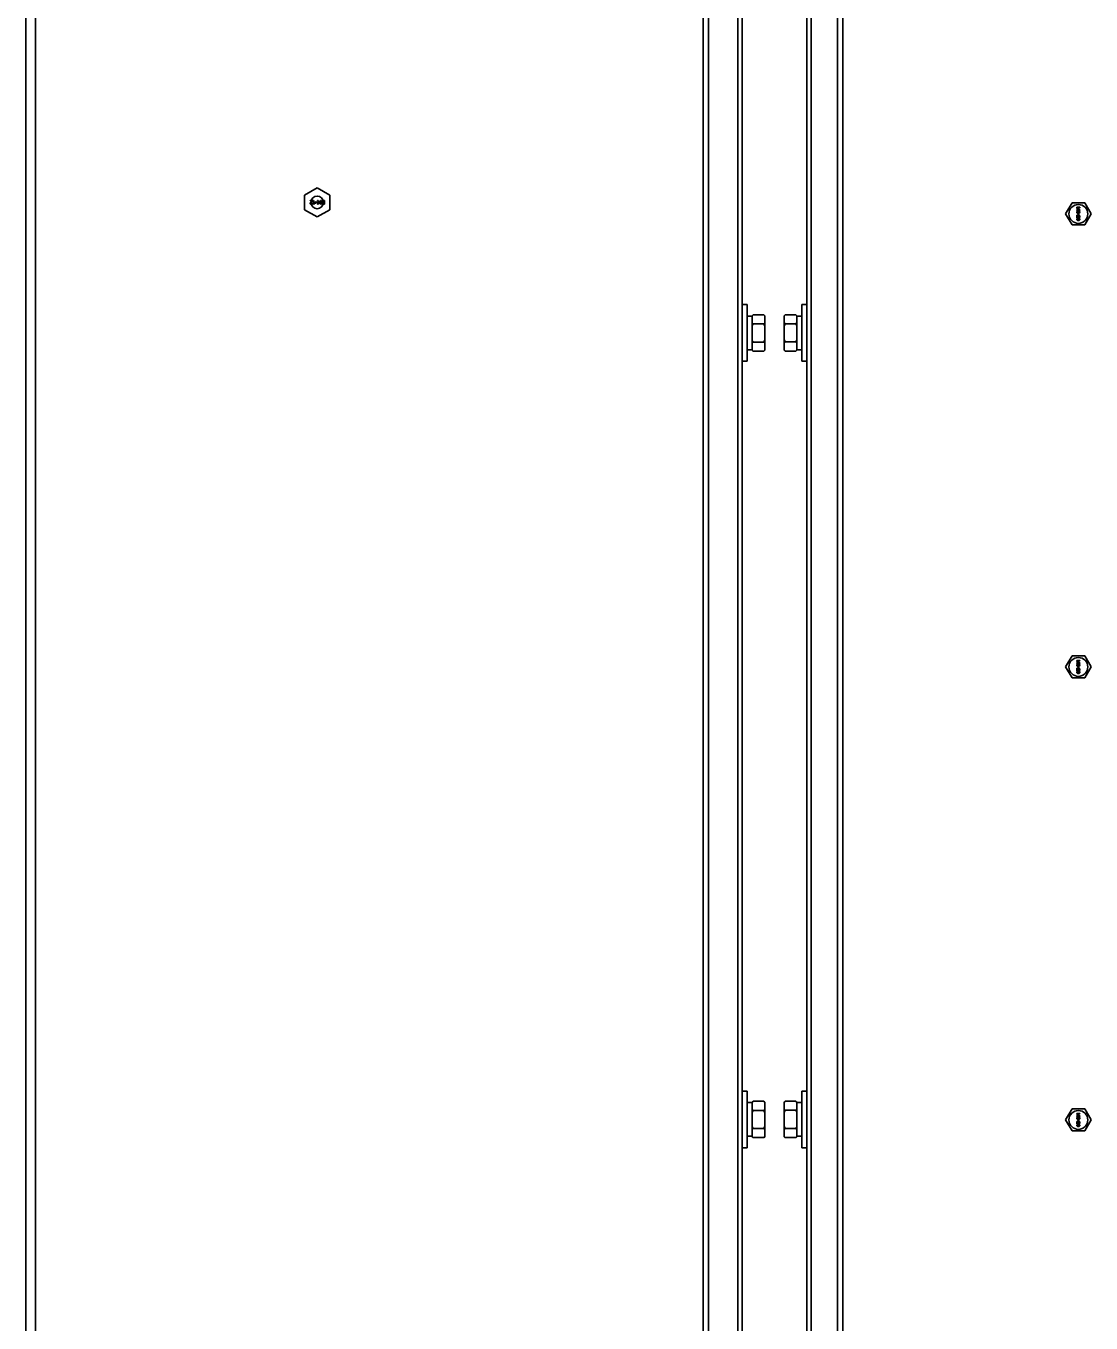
# Model space of a CAD drawing. Header units: millimetres. Extents: x 32496 to 166256, y 3504 to 23939.
# Drawn here: x 101975.8 to 102314.4, y 21267.3 to 21679.6 of the extents above; entities that cross this region are included whole.
import ezdxf

# ---------------------------------------------------------------- set-up
doc = ezdxf.new("R2010")
doc.units = ezdxf.units.MM
doc.layers.get('0').update_dxf_attribs({"lineweight": 35})

# ---------------------------------------------------------------- blocks, each defined once
blk = doc.blocks.new('8-1250')
at = {"linetype": 'Continuous'}
for p, q in [((2012.87, -32157.29), (2012.87, -34666.29)), ((2015.87, -32157.29), (2015.87, -34666.29)), ((2228.17, -34566.29), (2228.17, -32553.29)), ((2229.87, -32553.29), (2229.87, -34566.29)), ((2239.17, -33566.79), (2239.17, -32554.69)), ((2262.57, -32554.69), (2262.57, -33566.79)), ((2270.87, -34566.29), (2270.87, -32553.29)), ((2272.57, -32553.29), (2272.57, -34566.29)), ((2240.57, -32930.92), (2240.57, -33175.66)), ((2261.17, -33175.64), (2261.17, -32930.91)), ((2101.47, -33134.48), (2105.47, -33132.17)), ((2105.47, -33132.17), (2109.47, -33134.48)), ((2101.47, -33134.48), (2101.47, -33139.1)), ((2103.2, -33136.19), (2104.1, -33136.19)), ((2103.2, -33136.32), (2103.2, -33136.19)), ((2103.9, -33136.32), (2103.2, -33136.32)), ((2103.22, -33136.95), (2103.2, -33137.06)), ((2103.2, -33137.11), (2103.2, -33137.06)), ((2103.2, -33137.11), (2103.22, -33137.21)), ((2103.27, -33136.88), (2103.22, -33136.95)), ((2103.22, -33137.21), (2103.32, -33137.31)), ((2103.9, -33136.32), (2103.27, -33136.88)), ((2103.32, -33137.31), (2103.42, -33137.36)), ((2103.35, -33137.06), (2103.4, -33136.95)), ((2103.35, -33137.06), (2103.35, -33137.11)), ((2103.4, -33137.18), (2103.35, -33137.11)), ((2103.4, -33136.95), (2104.1, -33136.32)), ((2103.47, -33137.24), (2103.4, -33137.18)), ((2103.42, -33137.36), (2103.57, -33137.39)), ((2103.6, -33137.26), (2103.47, -33137.24)), ((2103.67, -33137.39), (2103.57, -33137.39)), ((2103.6, -33137.26), (2103.7, -33137.26)), ((2103.67, -33137.39), (2103.85, -33137.36)), ((2103.82, -33137.24), (2103.7, -33137.26)), ((2103.9, -33137.18), (2103.82, -33137.24)), ((2103.85, -33137.36), (2103.95, -33137.31)), ((2103.95, -33137.11), (2103.9, -33137.18)), ((2103.95, -33137.11), (2104.07, -33137.11)), ((2103.95, -33137.31), (2104.05, -33137.21)), ((2104.05, -33137.21), (2104.07, -33137.11)), ((2104.1, -33136.19), (2104.1, -33136.32)), ((2104.3, -33136.19), (2104.45, -33136.19)), ((2104.3, -33137.39), (2104.3, -33136.19)), ((2104.45, -33137.39), (2104.3, -33137.39)), ((2104.45, -33136.19), (2104.45, -33137.18)), ((2104.6, -33137.01), (2104.45, -33137.18)), ((2104.45, -33137.39), (2104.6, -33137.21)), ((2104.6, -33137.01), (2104.6, -33137.21)), ((2104.82, -33136.62), (2104.8, -33136.65)), ((2104.8, -33136.65), (2104.95, -33136.8)), ((2104.95, -33136.8), (2104.8, -33136.95)), ((2104.8, -33136.95), (2104.82, -33136.98)), ((2104.95, -33136.75), (2104.82, -33136.62)), ((2104.82, -33136.98), (2104.95, -33136.85)), ((2104.95, -33136.57), (2105, -33136.57)), ((2104.95, -33136.75), (2104.95, -33136.57)), ((2104.95, -33137.03), (2104.95, -33136.85)), ((2105, -33137.03), (2104.95, -33137.03)), ((2105, -33136.57), (2105, -33136.75)), ((2105.12, -33136.62), (2105, -33136.75)), ((2105, -33136.8), (2105.15, -33136.65)), ((2105.15, -33136.95), (2105, -33136.8)), ((2105, -33136.85), (2105.12, -33136.98)), ((2105, -33136.85), (2105, -33137.03)), ((2105.15, -33136.65), (2105.12, -33136.62)), ((2105.12, -33136.98), (2105.15, -33136.95)), ((2105.35, -33136.55), (2105.6, -33136.55)), ((2105.35, -33136.7), (2105.35, -33136.55)), ((2105.6, -33136.7), (2105.35, -33136.7)), ((2105.6, -33136.19), (2105.75, -33136.19)), ((2105.6, -33136.55), (2105.6, -33136.19)), ((2105.6, -33137.39), (2105.6, -33136.7)), ((2105.75, -33137.39), (2105.6, -33137.39)), ((2105.75, -33136.19), (2105.75, -33136.55)), ((2105.75, -33136.55), (2106.35, -33136.55)), ((2106.17, -33136.7), (2105.75, -33136.7)), ((2105.75, -33137.39), (2106.35, -33136.7)), ((2106.17, -33136.7), (2105.75, -33137.18)), ((2105.75, -33136.7), (2105.75, -33137.18)), ((2106.35, -33136.55), (2106.35, -33136.7)), ((2106.55, -33136.19), (2106.7, -33136.19)), ((2106.55, -33137.39), (2106.55, -33136.19)), ((2106.77, -33137.39), (2106.55, -33137.39)), ((2107.05, -33136.19), (2106.7, -33137.13)), ((2106.7, -33136.19), (2106.7, -33137.13)), ((2106.77, -33137.39), (2107.15, -33136.32)), ((2107.05, -33136.19), (2107.25, -33136.19)), ((2107.15, -33136.32), (2107.52, -33137.39)), ((2107.6, -33137.13), (2107.25, -33136.19)), ((2107.75, -33137.39), (2107.52, -33137.39)), ((2107.6, -33136.19), (2107.75, -33136.19)), ((2107.6, -33137.13), (2107.6, -33136.19)), ((2107.75, -33136.19), (2107.75, -33137.39)), ((2109.47, -33139.1), (2109.47, -33134.48)), ((2343.45, -33140.45), (2345.47, -33136.95)), ((2349.51, -33136.95), (2345.47, -33136.95)), ((2349.51, -33136.95), (2351.53, -33140.45)), ((2105.47, -33141.41), (2101.47, -33139.1)), ((2109.47, -33139.1), (2105.47, -33141.41)), ((2345.47, -33143.95), (2343.45, -33140.45)), ((2346.99, -33138.35), (2347.99, -33138.35)), ((2346.99, -33138.47), (2346.99, -33138.35)), ((2347.78, -33138.47), (2346.99, -33138.47)), ((2347.78, -33138.47), (2346.99, -33138.77)), ((2346.99, -33138.93), (2346.99, -33138.77)), ((2346.99, -33138.93), (2347.78, -33139.22)), ((2346.99, -33139.22), (2347.78, -33139.22)), ((2346.99, -33139.35), (2346.99, -33139.22)), ((2347.99, -33139.35), (2346.99, -33139.35)), ((2347.01, -33139.74), (2346.99, -33139.85)), ((2346.99, -33139.95), (2346.99, -33139.85)), ((2346.99, -33139.95), (2347.01, -33140.06)), ((2346.99, -33140.89), (2347.09, -33140.89)), ((2346.99, -33141.64), (2346.99, -33140.89)), ((2347.07, -33139.64), (2347.01, -33139.74)), ((2347.01, -33140.06), (2347.07, -33140.16)), ((2347.16, -33139.58), (2347.07, -33139.64)), ((2347.07, -33140.16), (2347.16, -33140.22)), ((2347.09, -33138.85), (2347.99, -33138.54)), ((2347.99, -33139.16), (2347.09, -33138.85)), ((2347.09, -33139.83), (2347.12, -33139.77)), ((2347.09, -33139.83), (2347.09, -33139.97)), ((2347.12, -33140.04), (2347.09, -33139.97)), ((2347.63, -33141.47), (2347.09, -33140.89)), ((2347.09, -33141.06), (2347.56, -33141.58)), ((2347.09, -33141.06), (2347.09, -33141.64)), ((2347.12, -33139.77), (2347.16, -33139.7)), ((2347.16, -33140.1), (2347.12, -33140.04)), ((2347.26, -33139.54), (2347.16, -33139.58)), ((2347.16, -33139.7), (2347.22, -33139.66)), ((2347.22, -33140.14), (2347.16, -33140.1)), ((2347.16, -33140.22), (2347.26, -33140.27)), ((2347.22, -33139.66), (2347.29, -33139.64)), ((2347.29, -33140.16), (2347.22, -33140.14)), ((2347.41, -33139.52), (2347.26, -33139.54)), ((2347.37, -33140.27), (2347.26, -33140.27)), ((2347.35, -33139.64), (2347.29, -33139.64)), ((2347.29, -33140.16), (2347.35, -33140.16)), ((2347.31, -33140.56), (2347.46, -33140.56)), ((2347.31, -33140.6), (2347.31, -33140.56)), ((2347.46, -33140.6), (2347.31, -33140.6)), ((2347.35, -33139.64), (2347.41, -33139.66)), ((2347.41, -33140.14), (2347.35, -33140.16)), ((2347.37, -33140.43), (2347.35, -33140.45)), ((2347.35, -33140.45), (2347.46, -33140.56)), ((2347.46, -33140.6), (2347.35, -33140.7)), ((2347.35, -33140.7), (2347.37, -33140.72)), ((2347.37, -33140.27), (2347.48, -33140.22)), ((2347.5, -33140.56), (2347.37, -33140.43)), ((2347.37, -33140.72), (2347.5, -33140.6)), ((2347.41, -33139.52), (2347.56, -33139.52)), ((2347.41, -33139.66), (2347.46, -33139.7)), ((2347.46, -33140.1), (2347.41, -33140.14)), ((2347.46, -33139.7), (2347.5, -33139.77)), ((2347.5, -33140.04), (2347.46, -33140.1)), ((2347.48, -33140.22), (2347.54, -33140.16)), ((2347.5, -33139.77), (2347.52, -33139.83)), ((2347.52, -33139.97), (2347.5, -33140.04)), ((2347.63, -33140.43), (2347.5, -33140.56)), ((2347.5, -33140.6), (2347.63, -33140.72)), ((2347.56, -33139.62), (2347.52, -33139.62)), ((2347.61, -33139.74), (2347.52, -33139.62)), ((2347.52, -33139.97), (2347.52, -33139.83)), ((2347.54, -33140.16), (2347.61, -33140.06)), ((2347.54, -33140.56), (2347.65, -33140.45)), ((2347.54, -33140.56), (2347.69, -33140.56)), ((2347.69, -33140.6), (2347.54, -33140.6)), ((2347.65, -33140.7), (2347.54, -33140.6)), ((2347.71, -33139.54), (2347.56, -33139.52)), ((2347.56, -33139.62), (2347.69, -33139.64)), ((2347.63, -33139.85), (2347.61, -33139.74)), ((2347.61, -33140.06), (2347.63, -33139.95)), ((2347.63, -33139.85), (2347.63, -33139.95)), ((2347.65, -33140.45), (2347.63, -33140.43)), ((2347.63, -33140.72), (2347.65, -33140.7)), ((2347.71, -33141.52), (2347.63, -33141.47)), ((2347.69, -33139.64), (2347.75, -33139.66)), ((2347.69, -33140.56), (2347.69, -33140.6)), ((2347.82, -33139.58), (2347.71, -33139.54)), ((2347.71, -33141.52), (2347.75, -33141.52)), ((2347.75, -33139.66), (2347.82, -33139.7)), ((2347.82, -33140.08), (2347.75, -33140.12)), ((2347.75, -33140.22), (2347.75, -33140.12)), ((2347.75, -33140.22), (2347.82, -33140.2)), ((2347.84, -33140.93), (2347.75, -33140.91)), ((2347.75, -33141.02), (2347.75, -33140.91)), ((2347.75, -33141.02), (2347.82, -33141.06)), ((2347.82, -33141.47), (2347.75, -33141.52)), ((2347.9, -33139.64), (2347.82, -33139.58)), ((2347.82, -33139.7), (2347.86, -33139.77)), ((2347.86, -33140.02), (2347.82, -33140.08)), ((2347.82, -33140.2), (2347.9, -33140.14)), ((2347.82, -33141.06), (2347.86, -33141.12)), ((2347.86, -33141.41), (2347.82, -33141.47)), ((2347.92, -33141.02), (2347.84, -33140.93)), ((2347.84, -33141.62), (2347.92, -33141.54)), ((2347.86, -33139.77), (2347.88, -33139.83)), ((2347.88, -33139.95), (2347.86, -33140.02)), ((2347.86, -33141.12), (2347.88, -33141.22)), ((2347.88, -33141.31), (2347.86, -33141.41)), ((2347.88, -33139.95), (2347.88, -33139.83)), ((2347.88, -33141.31), (2347.88, -33141.22)), ((2347.97, -33139.74), (2347.9, -33139.64)), ((2347.9, -33140.14), (2347.97, -33140.04)), ((2347.97, -33141.1), (2347.92, -33141.02)), ((2347.92, -33141.54), (2347.97, -33141.45)), ((2347.99, -33139.85), (2347.97, -33139.74)), ((2347.97, -33140.04), (2347.99, -33139.93)), ((2347.99, -33141.24), (2347.97, -33141.1)), ((2347.97, -33141.45), (2347.99, -33141.33)), ((2347.99, -33138.35), (2347.99, -33138.54)), ((2347.99, -33139.16), (2347.99, -33139.35)), ((2347.99, -33139.85), (2347.99, -33139.93)), ((2347.99, -33141.24), (2347.99, -33141.33)), ((2351.53, -33140.45), (2349.51, -33143.95)), ((2345.47, -33143.95), (2349.51, -33143.95)), ((2347.09, -33141.64), (2346.99, -33141.64)), ((2347.01, -33142.06), (2346.99, -33142.18)), ((2346.99, -33142.18), (2347.01, -33142.31)), ((2347.07, -33141.95), (2347.01, -33142.06)), ((2347.01, -33142.31), (2347.07, -33142.41)), ((2347.14, -33141.89), (2347.07, -33141.95)), ((2347.07, -33142.41), (2347.14, -33142.47)), ((2347.09, -33142.18), (2347.12, -33142.08)), ((2347.12, -33142.29), (2347.09, -33142.18)), ((2347.12, -33142.08), (2347.16, -33142.02)), ((2347.16, -33142.35), (2347.12, -33142.29)), ((2347.22, -33141.85), (2347.14, -33141.89)), ((2347.14, -33142.47), (2347.22, -33142.52)), ((2347.16, -33142.02), (2347.29, -33141.93)), ((2347.29, -33142.43), (2347.16, -33142.35)), ((2347.29, -33141.83), (2347.22, -33141.85)), ((2347.22, -33142.52), (2347.29, -33142.54)), ((2347.39, -33141.81), (2347.29, -33141.83)), ((2347.29, -33141.93), (2347.41, -33141.91)), ((2347.41, -33142.45), (2347.29, -33142.43)), ((2347.29, -33142.54), (2347.39, -33142.56)), ((2347.39, -33141.81), (2347.58, -33141.81)), ((2347.58, -33142.56), (2347.39, -33142.56)), ((2347.56, -33141.91), (2347.41, -33141.91)), ((2347.41, -33142.45), (2347.56, -33142.45)), ((2347.56, -33141.58), (2347.63, -33141.62)), ((2347.56, -33141.91), (2347.69, -33141.93)), ((2347.69, -33142.43), (2347.56, -33142.45)), ((2347.69, -33141.83), (2347.58, -33141.81)), ((2347.58, -33142.56), (2347.69, -33142.54)), ((2347.63, -33141.62), (2347.71, -33141.64)), ((2347.75, -33141.85), (2347.69, -33141.83)), ((2347.69, -33141.93), (2347.82, -33142.02)), ((2347.82, -33142.35), (2347.69, -33142.43)), ((2347.69, -33142.54), (2347.75, -33142.52)), ((2347.75, -33141.64), (2347.71, -33141.64)), ((2347.75, -33141.64), (2347.84, -33141.62)), ((2347.84, -33141.89), (2347.75, -33141.85)), ((2347.75, -33142.52), (2347.84, -33142.47)), ((2347.82, -33142.02), (2347.86, -33142.08)), ((2347.86, -33142.29), (2347.82, -33142.35)), ((2347.9, -33141.95), (2347.84, -33141.89)), ((2347.84, -33142.47), (2347.9, -33142.41)), ((2347.86, -33142.08), (2347.88, -33142.18)), ((2347.88, -33142.18), (2347.86, -33142.29)), ((2347.97, -33142.06), (2347.9, -33141.95)), ((2347.9, -33142.41), (2347.97, -33142.31)), ((2347.99, -33142.18), (2347.97, -33142.06)), ((2347.97, -33142.31), (2347.99, -33142.18)), ((2240.57, -33169.29), (2242.17, -33169.29)), ((2242.17, -33187.29), (2242.17, -33169.29)), ((2261.17, -33169.29), (2259.57, -33169.29)), ((2259.57, -33169.29), (2259.57, -33187.29)), ((2242.17, -33172.94), (2243.77, -33172.94)), ((2243.77, -33172.82), (2244.07, -33172.52)), ((2243.77, -33183.76), (2243.77, -33172.82)), ((2244.07, -33172.52), (2247.47, -33172.52)), ((2247.77, -33172.82), (2247.47, -33172.52)), ((2247.77, -33183.76), (2247.77, -33172.82)), ((2253.97, -33172.82), (2254.24, -33172.54)), ((2253.97, -33183.76), (2253.97, -33172.82)), ((2254.27, -33172.52), (2254.24, -33172.54)), ((2257.67, -33172.52), (2254.27, -33172.52)), ((2257.67, -33172.52), (2257.7, -33172.54)), ((2257.97, -33172.82), (2257.7, -33172.54)), ((2257.97, -33183.76), (2257.97, -33172.82)), ((2259.57, -33172.94), (2257.97, -33172.94)), ((2240.57, -33175.66), (2240.57, -33180.92)), ((2244.07, -33175.4), (2247.47, -33175.4)), ((2257.67, -33175.36), (2254.27, -33175.36)), ((2261.17, -33180.91), (2261.17, -33175.64)), ((2240.57, -33180.92), (2240.57, -33425.66)), ((2244.07, -33181.18), (2247.47, -33181.18)), ((2257.67, -33181.13), (2254.27, -33181.13)), ((2261.17, -33425.64), (2261.17, -33180.91)), ((2242.17, -33183.64), (2243.77, -33183.64)), ((2243.77, -33183.76), (2244.07, -33184.06)), ((2244.07, -33184.06), (2247.47, -33184.06)), ((2247.77, -33183.76), (2247.47, -33184.06)), ((2253.97, -33183.76), (2254.24, -33184.03)), ((2257.67, -33184.06), (2254.27, -33184.06)), ((2257.97, -33183.76), (2257.7, -33184.03)), ((2259.57, -33183.64), (2257.97, -33183.64)), ((2240.57, -33187.29), (2242.17, -33187.29)), ((2261.17, -33187.29), (2259.57, -33187.29)), ((2343.45, -33284.45), (2345.47, -33280.95)), ((2349.51, -33280.95), (2345.47, -33280.95)), ((2349.51, -33280.95), (2351.53, -33284.45)), ((2345.47, -33287.95), (2343.45, -33284.45)), ((2346.99, -33282.35), (2347.99, -33282.35)), ((2346.99, -33282.47), (2346.99, -33282.35)), ((2347.78, -33282.47), (2346.99, -33282.47)), ((2347.78, -33282.47), (2346.99, -33282.77)), ((2346.99, -33282.93), (2346.99, -33282.77)), ((2346.99, -33282.93), (2347.78, -33283.22)), ((2346.99, -33283.22), (2347.78, -33283.22)), ((2346.99, -33283.35), (2346.99, -33283.22)), ((2347.99, -33283.35), (2346.99, -33283.35)), ((2347.01, -33283.74), (2346.99, -33283.85)), ((2346.99, -33283.95), (2346.99, -33283.85)), ((2346.99, -33283.95), (2347.01, -33284.06)), ((2346.99, -33284.89), (2347.09, -33284.89)), ((2346.99, -33285.64), (2346.99, -33284.89)), ((2347.09, -33285.64), (2346.99, -33285.64)), ((2347.07, -33283.64), (2347.01, -33283.74)), ((2347.01, -33284.06), (2347.07, -33284.16)), ((2347.16, -33283.58), (2347.07, -33283.64)), ((2347.07, -33284.16), (2347.16, -33284.22)), ((2347.09, -33282.85), (2347.99, -33282.54)), ((2347.99, -33283.16), (2347.09, -33282.85)), ((2347.09, -33283.83), (2347.12, -33283.77)), ((2347.09, -33283.83), (2347.09, -33283.97)), ((2347.12, -33284.04), (2347.09, -33283.97)), ((2347.63, -33285.47), (2347.09, -33284.89)), ((2347.09, -33285.06), (2347.56, -33285.58)), ((2347.09, -33285.06), (2347.09, -33285.64)), ((2347.12, -33283.77), (2347.16, -33283.7)), ((2347.16, -33284.1), (2347.12, -33284.04)), ((2347.22, -33285.85), (2347.14, -33285.89)), ((2347.26, -33283.54), (2347.16, -33283.58)), ((2347.16, -33283.7), (2347.22, -33283.66)), ((2347.22, -33284.14), (2347.16, -33284.1)), ((2347.16, -33284.22), (2347.26, -33284.27)), ((2347.22, -33283.66), (2347.29, -33283.64)), ((2347.29, -33284.16), (2347.22, -33284.14)), ((2347.29, -33285.83), (2347.22, -33285.85)), ((2347.41, -33283.52), (2347.26, -33283.54)), ((2347.37, -33284.27), (2347.26, -33284.27)), ((2347.35, -33283.64), (2347.29, -33283.64)), ((2347.29, -33284.16), (2347.35, -33284.16)), ((2347.39, -33285.81), (2347.29, -33285.83)), ((2347.31, -33284.56), (2347.46, -33284.56)), ((2347.31, -33284.6), (2347.31, -33284.56)), ((2347.46, -33284.6), (2347.31, -33284.6)), ((2347.35, -33283.64), (2347.41, -33283.66)), ((2347.41, -33284.14), (2347.35, -33284.16)), ((2347.37, -33284.43), (2347.35, -33284.45)), ((2347.35, -33284.45), (2347.46, -33284.56)), ((2347.46, -33284.6), (2347.35, -33284.7)), ((2347.35, -33284.7), (2347.37, -33284.72)), ((2347.37, -33284.27), (2347.48, -33284.22)), ((2347.5, -33284.56), (2347.37, -33284.43)), ((2347.37, -33284.72), (2347.5, -33284.6)), ((2347.39, -33285.81), (2347.58, -33285.81)), ((2347.41, -33283.52), (2347.56, -33283.52)), ((2347.41, -33283.66), (2347.46, -33283.7)), ((2347.46, -33284.1), (2347.41, -33284.14)), ((2347.46, -33283.7), (2347.5, -33283.77)), ((2347.5, -33284.04), (2347.46, -33284.1)), ((2347.48, -33284.22), (2347.54, -33284.16)), ((2347.5, -33283.77), (2347.52, -33283.83)), ((2347.52, -33283.97), (2347.5, -33284.04)), ((2347.63, -33284.43), (2347.5, -33284.56)), ((2347.5, -33284.6), (2347.63, -33284.72)), ((2347.56, -33283.62), (2347.52, -33283.62)), ((2347.61, -33283.74), (2347.52, -33283.62)), ((2347.52, -33283.97), (2347.52, -33283.83)), ((2347.54, -33284.16), (2347.61, -33284.06)), ((2347.54, -33284.56), (2347.65, -33284.45)), ((2347.54, -33284.56), (2347.69, -33284.56)), ((2347.69, -33284.6), (2347.54, -33284.6)), ((2347.65, -33284.7), (2347.54, -33284.6)), ((2347.71, -33283.54), (2347.56, -33283.52)), ((2347.56, -33283.62), (2347.69, -33283.64)), ((2347.56, -33285.58), (2347.63, -33285.62)), ((2347.69, -33285.83), (2347.58, -33285.81)), ((2347.63, -33283.85), (2347.61, -33283.74)), ((2347.61, -33284.06), (2347.63, -33283.95)), ((2347.63, -33283.85), (2347.63, -33283.95)), ((2347.65, -33284.45), (2347.63, -33284.43)), ((2347.63, -33284.72), (2347.65, -33284.7)), ((2347.71, -33285.52), (2347.63, -33285.47)), ((2347.63, -33285.62), (2347.71, -33285.64)), ((2347.69, -33283.64), (2347.75, -33283.66)), ((2347.69, -33284.56), (2347.69, -33284.6)), ((2347.75, -33285.85), (2347.69, -33285.83)), ((2347.82, -33283.58), (2347.71, -33283.54)), ((2347.71, -33285.52), (2347.75, -33285.52)), ((2347.75, -33285.64), (2347.71, -33285.64)), ((2347.75, -33283.66), (2347.82, -33283.7)), ((2347.82, -33284.08), (2347.75, -33284.12)), ((2347.75, -33284.22), (2347.75, -33284.12)), ((2347.75, -33284.22), (2347.82, -33284.2)), ((2347.84, -33284.93), (2347.75, -33284.91)), ((2347.75, -33285.02), (2347.75, -33284.91)), ((2347.75, -33285.02), (2347.82, -33285.06)), ((2347.82, -33285.47), (2347.75, -33285.52)), ((2347.75, -33285.64), (2347.84, -33285.62)), ((2347.84, -33285.89), (2347.75, -33285.85)), ((2347.9, -33283.64), (2347.82, -33283.58)), ((2347.82, -33283.7), (2347.86, -33283.77)), ((2347.86, -33284.02), (2347.82, -33284.08)), ((2347.82, -33284.2), (2347.9, -33284.14)), ((2347.82, -33285.06), (2347.86, -33285.12)), ((2347.86, -33285.41), (2347.82, -33285.47)), ((2347.92, -33285.02), (2347.84, -33284.93)), ((2347.84, -33285.62), (2347.92, -33285.54)), ((2347.86, -33283.77), (2347.88, -33283.83)), ((2347.88, -33283.95), (2347.86, -33284.02)), ((2347.86, -33285.12), (2347.88, -33285.22)), ((2347.88, -33285.31), (2347.86, -33285.41)), ((2347.88, -33283.95), (2347.88, -33283.83)), ((2347.88, -33285.31), (2347.88, -33285.22)), ((2347.97, -33283.74), (2347.9, -33283.64)), ((2347.9, -33284.14), (2347.97, -33284.04)), ((2347.97, -33285.1), (2347.92, -33285.02)), ((2347.92, -33285.54), (2347.97, -33285.45)), ((2347.99, -33283.85), (2347.97, -33283.74)), ((2347.97, -33284.04), (2347.99, -33283.93)), ((2347.99, -33285.24), (2347.97, -33285.1)), ((2347.97, -33285.45), (2347.99, -33285.33)), ((2347.99, -33282.35), (2347.99, -33282.54)), ((2347.99, -33283.16), (2347.99, -33283.35)), ((2347.99, -33283.85), (2347.99, -33283.93)), ((2347.99, -33285.24), (2347.99, -33285.33)), ((2351.53, -33284.45), (2349.51, -33287.95)), ((2345.47, -33287.95), (2349.51, -33287.95)), ((2347.01, -33286.06), (2346.99, -33286.18)), ((2346.99, -33286.18), (2347.01, -33286.31)), ((2347.07, -33285.95), (2347.01, -33286.06)), ((2347.01, -33286.31), (2347.07, -33286.41)), ((2347.14, -33285.89), (2347.07, -33285.95)), ((2347.07, -33286.41), (2347.14, -33286.47)), ((2347.09, -33286.18), (2347.12, -33286.08)), ((2347.12, -33286.29), (2347.09, -33286.18)), ((2347.12, -33286.08), (2347.16, -33286.02)), ((2347.16, -33286.35), (2347.12, -33286.29)), ((2347.14, -33286.47), (2347.22, -33286.52)), ((2347.16, -33286.02), (2347.29, -33285.93)), ((2347.29, -33286.43), (2347.16, -33286.35)), ((2347.22, -33286.52), (2347.29, -33286.54)), ((2347.29, -33285.93), (2347.41, -33285.91)), ((2347.41, -33286.45), (2347.29, -33286.43)), ((2347.29, -33286.54), (2347.39, -33286.56)), ((2347.58, -33286.56), (2347.39, -33286.56)), ((2347.56, -33285.91), (2347.41, -33285.91)), ((2347.41, -33286.45), (2347.56, -33286.45)), ((2347.56, -33285.91), (2347.69, -33285.93)), ((2347.69, -33286.43), (2347.56, -33286.45)), ((2347.58, -33286.56), (2347.69, -33286.54)), ((2347.69, -33285.93), (2347.82, -33286.02)), ((2347.82, -33286.35), (2347.69, -33286.43)), ((2347.69, -33286.54), (2347.75, -33286.52)), ((2347.75, -33286.52), (2347.84, -33286.47)), ((2347.82, -33286.02), (2347.86, -33286.08)), ((2347.86, -33286.29), (2347.82, -33286.35)), ((2347.9, -33285.95), (2347.84, -33285.89)), ((2347.84, -33286.47), (2347.9, -33286.41)), ((2347.86, -33286.08), (2347.88, -33286.18)), ((2347.88, -33286.18), (2347.86, -33286.29)), ((2347.97, -33286.06), (2347.9, -33285.95)), ((2347.9, -33286.41), (2347.97, -33286.31)), ((2347.99, -33286.18), (2347.97, -33286.06)), ((2347.97, -33286.31), (2347.99, -33286.18)), ((2240.57, -33419.29), (2242.17, -33419.29)), ((2242.17, -33437.29), (2242.17, -33419.29)), ((2261.17, -33419.29), (2259.57, -33419.29)), ((2259.57, -33419.29), (2259.57, -33437.29)), ((2240.57, -33425.66), (2240.57, -33430.92)), ((2242.17, -33422.94), (2243.77, -33422.94)), ((2243.77, -33422.82), (2244.07, -33422.52)), ((2243.77, -33433.76), (2243.77, -33422.82)), ((2244.07, -33422.52), (2247.47, -33422.52)), ((2244.07, -33425.4), (2247.47, -33425.4)), ((2247.77, -33422.82), (2247.47, -33422.52)), ((2247.77, -33433.76), (2247.77, -33422.82)), ((2253.97, -33422.82), (2254.24, -33422.54)), ((2253.97, -33433.76), (2253.97, -33422.82)), ((2254.27, -33422.52), (2254.24, -33422.54)), ((2257.67, -33422.52), (2254.27, -33422.52)), ((2257.67, -33425.36), (2254.27, -33425.36)), ((2257.67, -33422.52), (2257.7, -33422.54)), ((2257.97, -33422.82), (2257.7, -33422.54)), ((2257.97, -33433.76), (2257.97, -33422.82)), ((2259.57, -33422.94), (2257.97, -33422.94)), ((2261.17, -33430.91), (2261.17, -33425.64)), ((2343.45, -33428.45), (2345.47, -33424.95)), ((2349.51, -33424.95), (2345.47, -33424.95)), ((2349.51, -33424.95), (2351.53, -33428.45)), ((2345.47, -33431.95), (2343.45, -33428.45)), ((2346.99, -33426.35), (2347.99, -33426.35)), ((2346.99, -33426.47), (2346.99, -33426.35)), ((2347.78, -33426.47), (2346.99, -33426.47)), ((2347.78, -33426.47), (2346.99, -33426.77)), ((2346.99, -33426.93), (2346.99, -33426.77)), ((2346.99, -33426.93), (2347.78, -33427.22)), ((2346.99, -33427.22), (2347.78, -33427.22)), ((2346.99, -33427.35), (2346.99, -33427.22)), ((2347.99, -33427.35), (2346.99, -33427.35)), ((2347.01, -33427.74), (2346.99, -33427.85)), ((2346.99, -33427.95), (2346.99, -33427.85)), ((2346.99, -33427.95), (2347.01, -33428.06)), ((2346.99, -33428.89), (2347.09, -33428.89)), ((2346.99, -33429.64), (2346.99, -33428.89)), ((2347.09, -33429.64), (2346.99, -33429.64)), ((2347.01, -33430.06), (2346.99, -33430.18)), ((2347.07, -33427.64), (2347.01, -33427.74)), ((2347.01, -33428.06), (2347.07, -33428.16)), ((2347.07, -33429.95), (2347.01, -33430.06)), ((2347.16, -33427.58), (2347.07, -33427.64)), ((2347.07, -33428.16), (2347.16, -33428.22)), ((2347.14, -33429.89), (2347.07, -33429.95)), ((2347.09, -33426.85), (2347.99, -33426.54)), ((2347.99, -33427.16), (2347.09, -33426.85)), ((2347.09, -33427.83), (2347.12, -33427.77)), ((2347.09, -33427.83), (2347.09, -33427.97)), ((2347.12, -33428.04), (2347.09, -33427.97)), ((2347.63, -33429.47), (2347.09, -33428.89)), ((2347.09, -33429.06), (2347.56, -33429.58)), ((2347.09, -33429.06), (2347.09, -33429.64)), ((2347.09, -33430.18), (2347.12, -33430.08)), ((2347.12, -33427.77), (2347.16, -33427.7)), ((2347.16, -33428.1), (2347.12, -33428.04)), ((2347.12, -33430.08), (2347.16, -33430.02)), ((2347.22, -33429.85), (2347.14, -33429.89)), ((2347.26, -33427.54), (2347.16, -33427.58)), ((2347.16, -33427.7), (2347.22, -33427.66)), ((2347.22, -33428.14), (2347.16, -33428.1)), ((2347.16, -33428.22), (2347.26, -33428.27)), ((2347.16, -33430.02), (2347.29, -33429.93)), ((2347.22, -33427.66), (2347.29, -33427.64)), ((2347.29, -33428.16), (2347.22, -33428.14)), ((2347.29, -33429.83), (2347.22, -33429.85)), ((2347.41, -33427.52), (2347.26, -33427.54)), ((2347.37, -33428.27), (2347.26, -33428.27)), ((2347.35, -33427.64), (2347.29, -33427.64)), ((2347.29, -33428.16), (2347.35, -33428.16)), ((2347.39, -33429.81), (2347.29, -33429.83)), ((2347.29, -33429.93), (2347.41, -33429.91)), ((2347.31, -33428.56), (2347.46, -33428.56)), ((2347.31, -33428.6), (2347.31, -33428.56)), ((2347.46, -33428.6), (2347.31, -33428.6)), ((2347.35, -33427.64), (2347.41, -33427.66)), ((2347.41, -33428.14), (2347.35, -33428.16)), ((2347.37, -33428.43), (2347.35, -33428.45)), ((2347.35, -33428.45), (2347.46, -33428.56)), ((2347.46, -33428.6), (2347.35, -33428.7)), ((2347.35, -33428.7), (2347.37, -33428.72)), ((2347.37, -33428.27), (2347.48, -33428.22)), ((2347.5, -33428.56), (2347.37, -33428.43)), ((2347.37, -33428.72), (2347.5, -33428.6)), ((2347.39, -33429.81), (2347.58, -33429.81)), ((2347.41, -33427.52), (2347.56, -33427.52)), ((2347.41, -33427.66), (2347.46, -33427.7)), ((2347.46, -33428.1), (2347.41, -33428.14)), ((2347.56, -33429.91), (2347.41, -33429.91)), ((2347.46, -33427.7), (2347.5, -33427.77)), ((2347.5, -33428.04), (2347.46, -33428.1)), ((2347.48, -33428.22), (2347.54, -33428.16)), ((2347.5, -33427.77), (2347.52, -33427.83)), ((2347.52, -33427.97), (2347.5, -33428.04)), ((2347.63, -33428.43), (2347.5, -33428.56)), ((2347.5, -33428.6), (2347.63, -33428.72)), ((2347.56, -33427.62), (2347.52, -33427.62)), ((2347.61, -33427.74), (2347.52, -33427.62)), ((2347.52, -33427.97), (2347.52, -33427.83)), ((2347.54, -33428.16), (2347.61, -33428.06)), ((2347.54, -33428.56), (2347.65, -33428.45)), ((2347.54, -33428.56), (2347.69, -33428.56)), ((2347.69, -33428.6), (2347.54, -33428.6)), ((2347.65, -33428.7), (2347.54, -33428.6)), ((2347.71, -33427.54), (2347.56, -33427.52)), ((2347.56, -33427.62), (2347.69, -33427.64)), ((2347.56, -33429.58), (2347.63, -33429.62)), ((2347.56, -33429.91), (2347.69, -33429.93)), ((2347.69, -33429.83), (2347.58, -33429.81)), ((2347.63, -33427.85), (2347.61, -33427.74)), ((2347.61, -33428.06), (2347.63, -33427.95)), ((2347.63, -33427.85), (2347.63, -33427.95)), ((2347.65, -33428.45), (2347.63, -33428.43)), ((2347.63, -33428.72), (2347.65, -33428.7)), ((2347.71, -33429.52), (2347.63, -33429.47)), ((2347.63, -33429.62), (2347.71, -33429.64)), ((2347.69, -33427.64), (2347.75, -33427.66)), ((2347.69, -33428.56), (2347.69, -33428.6)), ((2347.75, -33429.85), (2347.69, -33429.83)), ((2347.69, -33429.93), (2347.82, -33430.02)), ((2347.82, -33427.58), (2347.71, -33427.54)), ((2347.71, -33429.52), (2347.75, -33429.52)), ((2347.75, -33429.64), (2347.71, -33429.64)), ((2347.75, -33427.66), (2347.82, -33427.7)), ((2347.82, -33428.08), (2347.75, -33428.12)), ((2347.75, -33428.22), (2347.75, -33428.12)), ((2347.75, -33428.22), (2347.82, -33428.2)), ((2347.84, -33428.93), (2347.75, -33428.91)), ((2347.75, -33429.02), (2347.75, -33428.91)), ((2347.75, -33429.02), (2347.82, -33429.06)), ((2347.82, -33429.47), (2347.75, -33429.52)), ((2347.75, -33429.64), (2347.84, -33429.62)), ((2347.84, -33429.89), (2347.75, -33429.85)), ((2347.9, -33427.64), (2347.82, -33427.58)), ((2347.82, -33427.7), (2347.86, -33427.77)), ((2347.86, -33428.02), (2347.82, -33428.08)), ((2347.82, -33428.2), (2347.9, -33428.14)), ((2347.82, -33429.06), (2347.86, -33429.12)), ((2347.86, -33429.41), (2347.82, -33429.47)), ((2347.82, -33430.02), (2347.86, -33430.08)), ((2347.92, -33429.02), (2347.84, -33428.93)), ((2347.84, -33429.62), (2347.92, -33429.54)), ((2347.9, -33429.95), (2347.84, -33429.89)), ((2347.86, -33427.77), (2347.88, -33427.83)), ((2347.88, -33427.95), (2347.86, -33428.02)), ((2347.86, -33429.12), (2347.88, -33429.22)), ((2347.88, -33429.31), (2347.86, -33429.41)), ((2347.86, -33430.08), (2347.88, -33430.18)), ((2347.88, -33427.95), (2347.88, -33427.83)), ((2347.88, -33429.31), (2347.88, -33429.22)), ((2347.97, -33427.74), (2347.9, -33427.64)), ((2347.9, -33428.14), (2347.97, -33428.04)), ((2347.97, -33430.06), (2347.9, -33429.95)), ((2347.97, -33429.1), (2347.92, -33429.02)), ((2347.92, -33429.54), (2347.97, -33429.45)), ((2347.99, -33427.85), (2347.97, -33427.74)), ((2347.97, -33428.04), (2347.99, -33427.93)), ((2347.99, -33429.24), (2347.97, -33429.1)), ((2347.97, -33429.45), (2347.99, -33429.33)), ((2347.99, -33430.18), (2347.97, -33430.06)), ((2347.99, -33426.35), (2347.99, -33426.54)), ((2347.99, -33427.16), (2347.99, -33427.35)), ((2347.99, -33427.85), (2347.99, -33427.93)), ((2347.99, -33429.24), (2347.99, -33429.33)), ((2351.53, -33428.45), (2349.51, -33431.95)), ((2240.57, -33430.92), (2240.57, -33566.79)), ((2242.17, -33433.64), (2243.77, -33433.64)), ((2243.77, -33433.76), (2244.07, -33434.06)), ((2244.07, -33431.18), (2247.47, -33431.18)), ((2244.07, -33434.06), (2247.47, -33434.06)), ((2247.77, -33433.76), (2247.47, -33434.06)), ((2253.97, -33433.76), (2254.24, -33434.03)), ((2257.67, -33431.13), (2254.27, -33431.13)), ((2257.67, -33434.06), (2254.27, -33434.06)), ((2257.97, -33433.76), (2257.7, -33434.03)), ((2259.57, -33433.64), (2257.97, -33433.64)), ((2261.17, -33566.79), (2261.17, -33430.91)), ((2345.47, -33431.95), (2349.51, -33431.95)), ((2346.99, -33430.18), (2347.01, -33430.31)), ((2347.01, -33430.31), (2347.07, -33430.41)), ((2347.07, -33430.41), (2347.14, -33430.47)), ((2347.12, -33430.29), (2347.09, -33430.18)), ((2347.16, -33430.35), (2347.12, -33430.29)), ((2347.14, -33430.47), (2347.22, -33430.52)), ((2347.29, -33430.43), (2347.16, -33430.35)), ((2347.22, -33430.52), (2347.29, -33430.54)), ((2347.41, -33430.45), (2347.29, -33430.43)), ((2347.29, -33430.54), (2347.39, -33430.56)), ((2347.58, -33430.56), (2347.39, -33430.56)), ((2347.41, -33430.45), (2347.56, -33430.45)), ((2347.69, -33430.43), (2347.56, -33430.45)), ((2347.58, -33430.56), (2347.69, -33430.54)), ((2347.82, -33430.35), (2347.69, -33430.43)), ((2347.69, -33430.54), (2347.75, -33430.52)), ((2347.75, -33430.52), (2347.84, -33430.47)), ((2347.86, -33430.29), (2347.82, -33430.35)), ((2347.84, -33430.47), (2347.9, -33430.41)), ((2347.88, -33430.18), (2347.86, -33430.29)), ((2347.9, -33430.41), (2347.97, -33430.31)), ((2347.97, -33430.31), (2347.99, -33430.18)), ((2240.57, -33437.29), (2242.17, -33437.29)), ((2261.17, -33437.29), (2259.57, -33437.29))]:
    blk.add_line(p, q, dxfattribs=at)
for centre, radius in [((2105.47, -33136.79), 2), ((2347.49, -33140.45), 3), ((2347.49, -33284.45), 3), ((2347.49, -33428.45), 3)]:
    blk.add_circle(centre, radius, dxfattribs=at)
for centre, radius, start, end in [((2245.01, -33175.09), 3.56, 39.1364, 39.5013), ((2246.53, -33181.49), 3.56, 219.1364, 219.5008), ((2256.79, -33181.47), 3.61, 218.7103, 219.1339), ((2258.11, -33180.28), 5.39, 224.1246, 224.5652), ((2253.84, -33180.28), 5.38, 315.4348, 315.8754), ((2255.16, -33181.47), 3.61, 320.8641, 321.2897), ((2245.01, -33425.09), 3.56, 39.1364, 39.5013), ((2246.53, -33431.49), 3.56, 219.1364, 219.5008), ((2256.79, -33431.47), 3.61, 218.7103, 219.1339), ((2255.16, -33431.47), 3.61, 320.8641, 321.2897)]:
    blk.add_arc(centre, radius, start, end, dxfattribs=at)
for points, knots in [([(2243.77, -33172.85), (2243.8, -33172.82), (2243.89, -33172.7), (2243.99, -33172.59), (2244.07, -33172.52)], [0, 0, 0, 0, 0.244558, 1, 1, 1, 1]), ([(2247.76, -33172.83), (2247.74, -33172.8), (2247.64, -33172.69), (2247.55, -33172.59), (2247.47, -33172.52)], [0, 0, 0, 0, 0.244878, 1, 1, 1, 1]), ([(2254.24, -33172.54), (2254.22, -33172.57), (2254.13, -33172.66), (2254.04, -33172.76), (2253.97, -33172.84)], [0, 0, 0, 0, 0.255063, 1, 1, 1, 1]), ([(2257.7, -33172.54), (2257.73, -33172.57), (2257.82, -33172.66), (2257.91, -33172.76), (2257.97, -33172.84)], [0, 0, 0, 0, 0.255062, 1, 1, 1, 1]), ([(2244.07, -33175.4), (2244.05, -33175.38), (2243.94, -33175.27), (2243.84, -33175.16), (2243.77, -33175.07)], [0, 0, 0, 0, 0.255352, 1, 1, 1, 1]), ([(2247.47, -33175.4), (2247.5, -33175.38), (2247.6, -33175.27), (2247.7, -33175.16), (2247.77, -33175.07)], [0, 0, 0, 0, 0.255353, 1, 1, 1, 1]), ([(2253.97, -33175.03), (2254, -33175.06), (2254.09, -33175.17), (2254.19, -33175.28), (2254.27, -33175.36)], [0, 0, 0, 0, 0.244408, 1, 1, 1, 1]), ([(2257.97, -33175.03), (2257.95, -33175.06), (2257.85, -33175.17), (2257.75, -33175.28), (2257.67, -33175.36)], [0, 0, 0, 0, 0.244408, 1, 1, 1, 1]), ([(2243.77, -33181.51), (2243.8, -33181.48), (2243.89, -33181.36), (2243.99, -33181.26), (2244.07, -33181.18)], [0, 0, 0, 0, 0.244558, 1, 1, 1, 1]), ([(2247.77, -33181.51), (2247.75, -33181.48), (2247.65, -33181.36), (2247.55, -33181.26), (2247.47, -33181.18)], [0, 0, 0, 0, 0.244558, 1, 1, 1, 1]), ([(2254.27, -33181.13), (2254.25, -33181.16), (2254.14, -33181.27), (2254.04, -33181.38), (2253.97, -33181.47)], [0, 0, 0, 0, 0.255212, 1, 1, 1, 1]), ([(2257.67, -33181.13), (2257.7, -33181.16), (2257.8, -33181.27), (2257.9, -33181.38), (2257.97, -33181.47)], [0, 0, 0, 0, 0.255211, 1, 1, 1, 1]), ([(2244.07, -33184.06), (2244.05, -33184.04), (2243.95, -33183.94), (2243.85, -33183.83), (2243.79, -33183.75)], [0, 0, 0, 0, 0.255041, 1, 1, 1, 1]), ([(2247.47, -33184.06), (2247.5, -33184.04), (2247.6, -33183.93), (2247.7, -33183.82), (2247.77, -33183.73)], [0, 0, 0, 0, 0.255353, 1, 1, 1, 1]), ([(2253.99, -33183.75), (2254.01, -33183.77), (2254.09, -33183.87), (2254.18, -33183.96), (2254.24, -33184.03)], [0, 0, 0, 0, 0.245496, 1, 1, 1, 1]), ([(2257.96, -33183.75), (2257.94, -33183.77), (2257.85, -33183.87), (2257.77, -33183.96), (2257.7, -33184.03)], [0, 0, 0, 0, 0.245497, 1, 1, 1, 1]), ([(2243.77, -33422.85), (2243.8, -33422.82), (2243.89, -33422.7), (2243.99, -33422.59), (2244.07, -33422.52)], [0, 0, 0, 0, 0.244558, 1, 1, 1, 1]), ([(2244.07, -33425.4), (2244.05, -33425.38), (2243.94, -33425.27), (2243.84, -33425.16), (2243.77, -33425.07)], [0, 0, 0, 0, 0.255352, 1, 1, 1, 1]), ([(2247.76, -33422.83), (2247.74, -33422.8), (2247.64, -33422.69), (2247.55, -33422.59), (2247.47, -33422.52)], [0, 0, 0, 0, 0.244878, 1, 1, 1, 1]), ([(2247.47, -33425.4), (2247.5, -33425.38), (2247.6, -33425.27), (2247.7, -33425.16), (2247.77, -33425.07)], [0, 0, 0, 0, 0.255353, 1, 1, 1, 1]), ([(2254.24, -33422.54), (2254.22, -33422.57), (2254.13, -33422.66), (2254.04, -33422.76), (2253.97, -33422.84)], [0, 0, 0, 0, 0.255063, 1, 1, 1, 1]), ([(2253.97, -33425.03), (2254, -33425.06), (2254.09, -33425.17), (2254.19, -33425.28), (2254.27, -33425.36)], [0, 0, 0, 0, 0.244408, 1, 1, 1, 1]), ([(2257.97, -33425.03), (2257.95, -33425.06), (2257.85, -33425.17), (2257.75, -33425.28), (2257.67, -33425.36)], [0, 0, 0, 0, 0.244408, 1, 1, 1, 1]), ([(2257.7, -33422.54), (2257.73, -33422.57), (2257.82, -33422.66), (2257.91, -33422.76), (2257.97, -33422.84)], [0, 0, 0, 0, 0.255062, 1, 1, 1, 1]), ([(2243.77, -33431.51), (2243.8, -33431.48), (2243.89, -33431.36), (2243.99, -33431.26), (2244.07, -33431.18)], [0, 0, 0, 0, 0.244558, 1, 1, 1, 1]), ([(2244.07, -33434.06), (2244.05, -33434.04), (2243.95, -33433.94), (2243.85, -33433.83), (2243.79, -33433.75)], [0, 0, 0, 0, 0.255041, 1, 1, 1, 1]), ([(2247.77, -33431.51), (2247.75, -33431.48), (2247.65, -33431.36), (2247.55, -33431.26), (2247.47, -33431.18)], [0, 0, 0, 0, 0.244558, 1, 1, 1, 1]), ([(2247.47, -33434.06), (2247.5, -33434.04), (2247.6, -33433.93), (2247.7, -33433.82), (2247.77, -33433.73)], [0, 0, 0, 0, 0.255353, 1, 1, 1, 1]), ([(2254.27, -33431.13), (2254.25, -33431.16), (2254.14, -33431.27), (2254.04, -33431.38), (2253.97, -33431.47)], [0, 0, 0, 0, 0.255212, 1, 1, 1, 1]), ([(2253.99, -33433.75), (2254.01, -33433.77), (2254.09, -33433.87), (2254.18, -33433.96), (2254.24, -33434.03)], [0, 0, 0, 0, 0.245496, 1, 1, 1, 1]), ([(2257.67, -33431.13), (2257.7, -33431.16), (2257.8, -33431.27), (2257.9, -33431.38), (2257.97, -33431.47)], [0, 0, 0, 0, 0.255211, 1, 1, 1, 1]), ([(2257.96, -33433.75), (2257.94, -33433.77), (2257.85, -33433.87), (2257.77, -33433.96), (2257.7, -33434.03)], [0, 0, 0, 0, 0.245497, 1, 1, 1, 1])]:
    blk.add_open_spline(points, degree=3, knots=knots, dxfattribs=at)
for points in [[(2243.77, -33176.06), (2243.86, -33175.84), (2243.96, -33175.62), (2244.07, -33175.4)], [(2247.77, -33176.06), (2247.68, -33175.84), (2247.58, -33175.62), (2247.47, -33175.4)], [(2254.27, -33175.36), (2254.16, -33175.57), (2254.06, -33175.79), (2253.97, -33176.02)], [(2257.67, -33175.36), (2257.78, -33175.57), (2257.88, -33175.79), (2257.97, -33176.02)], [(2244.07, -33181.18), (2243.96, -33180.96), (2243.86, -33180.74), (2243.77, -33180.52)], [(2247.47, -33181.18), (2247.58, -33180.96), (2247.68, -33180.74), (2247.77, -33180.52)], [(2253.97, -33180.47), (2254.06, -33180.7), (2254.16, -33180.92), (2254.27, -33181.13)], [(2257.97, -33180.47), (2257.88, -33180.7), (2257.78, -33180.92), (2257.67, -33181.13)], [(2243.77, -33426.06), (2243.86, -33425.84), (2243.96, -33425.62), (2244.07, -33425.4)], [(2247.77, -33426.06), (2247.68, -33425.84), (2247.58, -33425.62), (2247.47, -33425.4)], [(2254.27, -33425.36), (2254.16, -33425.57), (2254.06, -33425.79), (2253.97, -33426.02)], [(2257.67, -33425.36), (2257.78, -33425.57), (2257.88, -33425.79), (2257.97, -33426.02)], [(2244.07, -33431.18), (2243.96, -33430.96), (2243.86, -33430.74), (2243.77, -33430.52)], [(2247.47, -33431.18), (2247.58, -33430.96), (2247.68, -33430.74), (2247.77, -33430.52)], [(2253.97, -33430.47), (2254.06, -33430.7), (2254.16, -33430.92), (2254.27, -33431.13)], [(2257.97, -33430.47), (2257.88, -33430.7), (2257.78, -33430.92), (2257.67, -33431.13)]]:
    blk.add_open_spline(points, degree=3, dxfattribs=at)

msp = doc.modelspace()

# ---------------------------------------------------------------- block references
at = {"color": 6}
msp.add_blockref('8-1250', (99962.893, 54760.291), dxfattribs=at)

doc.saveas('drawing.dxf')
